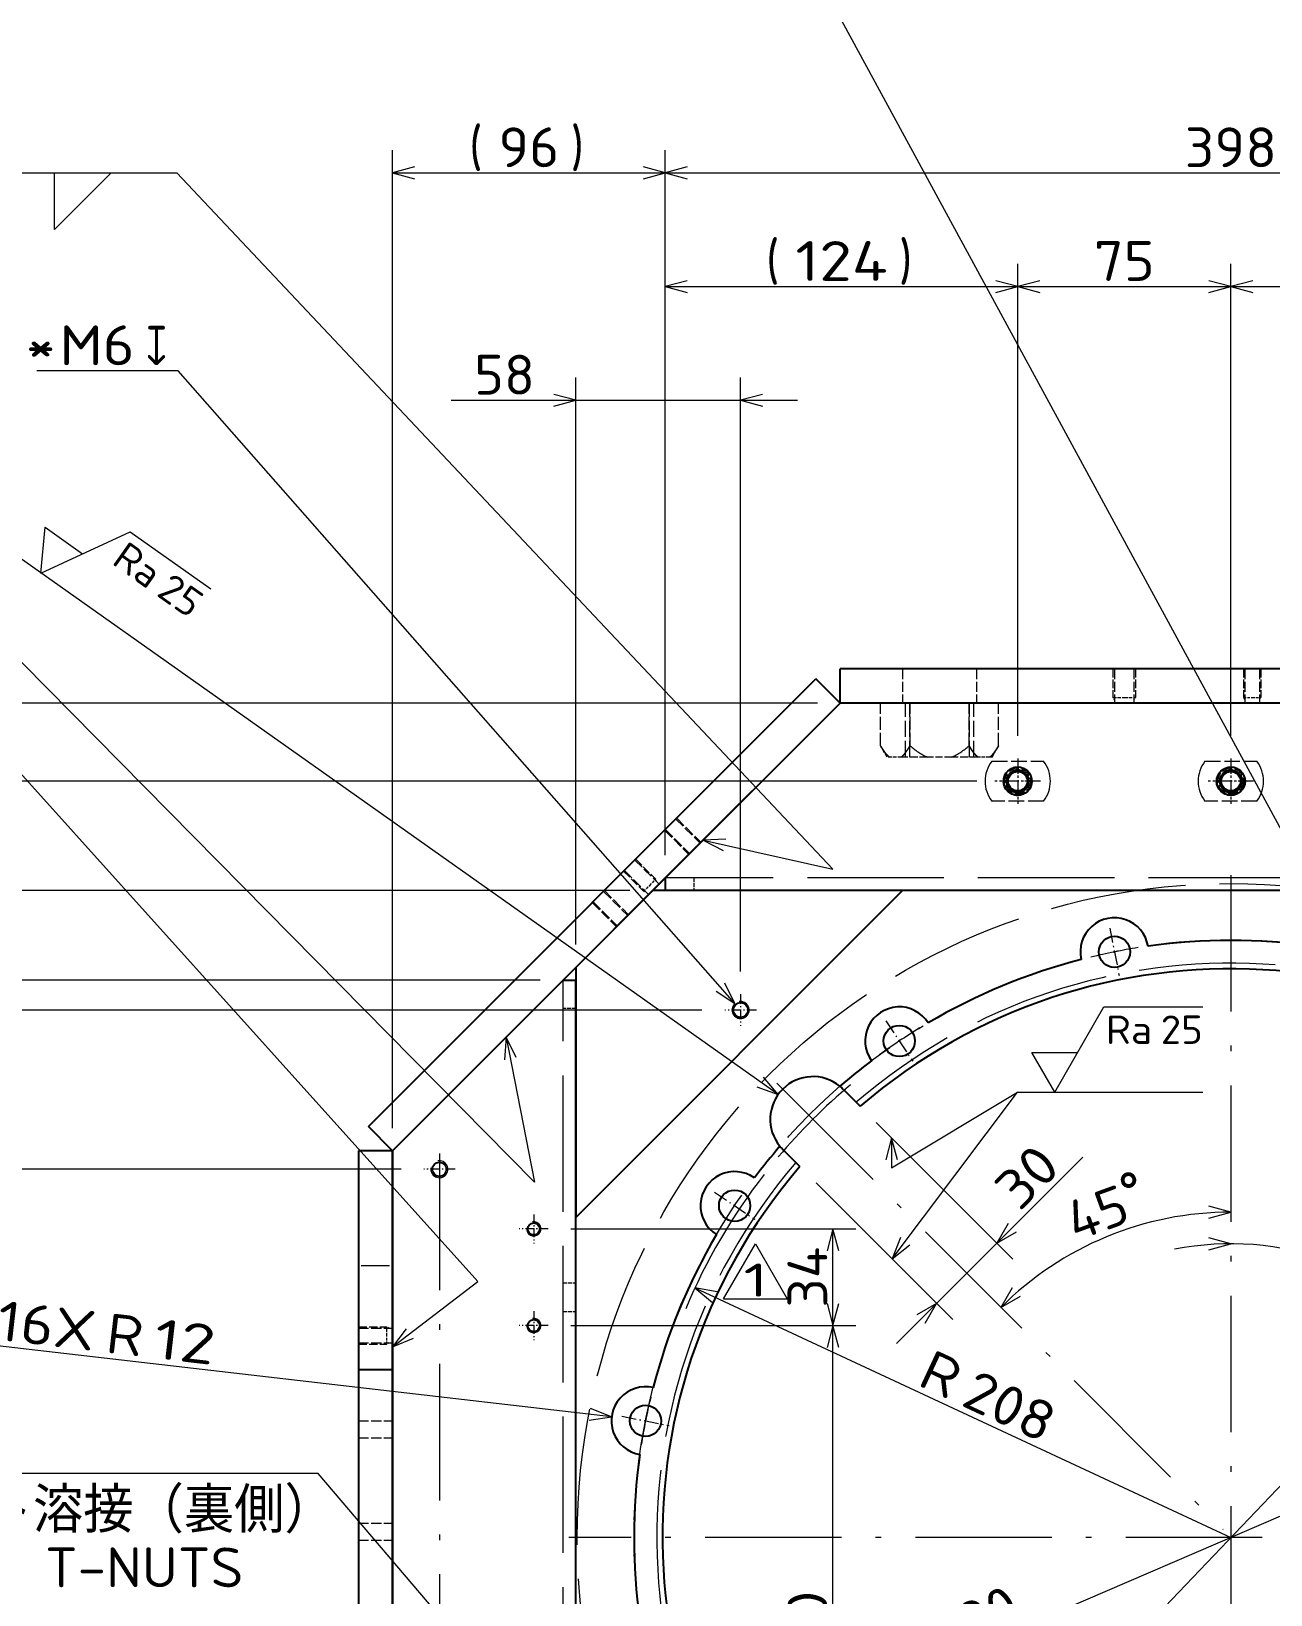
# Model space of a CAD drawing. Extents: x 0 to 1248, y -10 to 833.
# Drawn here: x 113.6 to 222.6, y 268.3 to 405.8 of the extents above; entities that cross this region are included whole.
import ezdxf
from ezdxf.enums import TextEntityAlignment as Align

# ---------------------------------------------------------------- set-up
doc = ezdxf.new("R2010")
doc.units = 0
doc.linetypes.add('DASHDOT', pattern=[18.5, 12, -3, 0.5, -3])
doc.linetypes.add('DASHED', pattern=[15, 12, -3])
doc.layers.get('0').update_dxf_attribs({"lineweight": 13})
doc.styles.add('GDT', font='gdt.shx')
doc.styles.get("Standard").update_dxf_attribs({"font": 'isocp.shx'})
doc.dimstyles.get("Standard").update_dxf_attribs({"dimtxt": 2.5, "dimasz": 2.5, "dimexe": 1.25, "dimexo": 0.625, "dimtad": 1, "dimcen": 2.5, "dimadec": 0, "dimazin": 0, "dimtfac": 1, "dimtmove": 0, "dimatfit": 0, "dimfxl": 1, "dimarcsym": 0})

# ---------------------------------------------------------------- blocks, each defined once
blk = doc.blocks.new('*D202')
at = {"color": 7, "lineweight": 13}
for p, q in [((178.086548, 419.185532), (117.880646, 419.185532)), ((228.667204, 326.005089), (178.086548, 419.185532))]:
    blk.add_line(p, q, dxfattribs=at)
blk.add_lwpolyline([(227.290641, 327.455975), (228.667204, 326.005089), (228.20051, 327.949876)], dxfattribs=at)
for s, width, p, p2 in [('16X', 0.909978, (119.880646, 419.685532), (128.525437, 419.685532)), ('11', 1.036294, (133.672997, 419.685532), (139.027184, 419.685532))]:
    blk.add_text(s, height=3.5, dxfattribs=dict(at, width=width)).set_placement(p, p2, align=Align.FIT)
blk.add_text('%%c', height=3.5, dxfattribs=at).set_placement((129.525445, 419.685532))
blk = doc.blocks.new('*D203')
at = {"color": 7, "lineweight": 13}
blk.add_line((184.550572, 237.143918), (253.611294, 309.466923), dxfattribs=at)
for points in [[(252.651517, 307.712266), (253.611294, 309.466923), (251.902772, 308.427232)], [(185.51035, 238.898576), (184.550572, 237.143918), (186.259095, 238.18361)]]:
    blk.add_lwpolyline(points, dxfattribs=at)
for s, p in [(')', (204.273673, 258.522697)), ('%%c', (195.111844, 248.928082)), ('(', (193.331433, 247.063571))]:
    blk.add_text(s, height=3.5, rotation=46.321803, dxfattribs=at).set_placement(p)
at = {"color": 7, "lineweight": 13, "width": 0.854609}
blk.add_text('400', height=3.5, rotation=46.321809, dxfattribs=at).set_placement((197.976172, 251.927718), (203.583064, 257.799468), align=Align.FIT)
blk = doc.blocks.new('*D204')
at = {"color": 7, "lineweight": 13}
blk.add_line((170.849553, 252.569365), (267.312314, 294.041476), dxfattribs=at)
for points in [[(265.741986, 292.802897), (267.312314, 294.041476), (265.333081, 293.753998)], [(172.419881, 253.807944), (170.849553, 252.569365), (172.828786, 252.856843)]]:
    blk.add_lwpolyline(points, dxfattribs=at)
at = {"color": 7, "lineweight": 13, "width": 0.854609}
blk.add_text('420', height=3.5, rotation=23.26426, dxfattribs=at).set_placement((193.349881, 262.787153), (200.808552, 265.99385), align=Align.FIT)
at = {"color": 7, "lineweight": 13}
blk.add_text('%%c', height=3.5, rotation=23.264258, dxfattribs=at).set_placement((189.539551, 261.148984))
blk = doc.blocks.new('*D205')
at = {"color": 7, "lineweight": 13}
blk.add_line((171.934231, 295.241429), (219.080933, 273.305421), dxfattribs=at)
blk.add_lwpolyline([(173.904141, 294.89581), (171.934231, 295.241429), (173.467415, 293.95716)], dxfattribs=at)
blk.add_arc((219.080933, 273.305421), 52, 142.161973, 157.25247, dxfattribs=at)
for s, rotation, width, p, p2 in [('R', 335.048829, 1.078999, (191.377671, 286.746423), (194.31255, 285.380911)), ('208', 335.04881, 0.854609, (195.219216, 284.959061), (202.580254, 281.534184))]:
    blk.add_text(s, height=3.5, rotation=rotation, dxfattribs=dict(at, width=width)).set_placement(p, p2, align=Align.FIT)
blk = doc.blocks.new('*D206')
at = {"color": 7, "lineweight": 13}
for p, q in [((187.891036, 309.798619), (199.914673, 297.774981)), ((189.661624, 290.35036), (206.048021, 306.736756)), ((182.587735, 304.495318), (194.611373, 292.47168))]:
    blk.add_line(p, q, dxfattribs=at)
for points in [[(199.500458, 300.921246), (198.50046, 299.189196), (200.23251, 300.189194)], [(192.197159, 292.153844), (193.197158, 293.885894), (191.465108, 292.885895)]]:
    blk.add_lwpolyline(points, dxfattribs=at)
at = {"color": 7, "lineweight": 13, "width": 0.868247}
blk.add_text('30', height=3.5, rotation=45.000014, dxfattribs=at).set_placement((200.494269, 301.890113), (204.280253, 305.676099), align=Align.FIT)
blk = doc.blocks.new('*D207')
at = {"color": 34, "lineweight": 13}
blk.add_line((179.249764, 312.240388), (101.438157, 367.274842), dxfattribs=at)
blk.add_lwpolyline([(177.373635, 312.933308), (179.249764, 312.240388), (177.971451, 313.778538)], dxfattribs=at)
for s, p in [('(', (103.359734, 366.528168)), (')', (108.923737, 362.592873))]:
    blk.add_text(s, height=3.5, rotation=324.729077, dxfattribs=at).set_placement(p)
at = {"color": 34, "lineweight": 13, "width": 1.078998}
blk.add_text('R', height=3.5, rotation=324.728945, dxfattribs=at).set_placement((105.464524, 365.039506), (108.1073, 363.170319), align=Align.FIT)
blk = doc.blocks.new('*D208')
at = {"color": 7, "lineweight": 13}
blk.add_line((164.609643, 283.892952), (108.373749, 290.40881), dxfattribs=at)
blk.add_lwpolyline([(162.631051, 283.601104), (164.609643, 283.892952), (162.750207, 284.629499)], dxfattribs=at)
for s, rotation, width, p, p2 in [('16X', 353.39082, 0.909978, (110.418008, 290.675294), (119.005349, 289.68031)), ('R', 353.390822, 1.078999, (119.998704, 289.565211), (123.214188, 289.192645)), ('12', 353.390818, 0.868246, (124.207543, 289.077548), (129.526147, 288.461301))]:
    blk.add_text(s, height=3.5, rotation=rotation, dxfattribs=dict(at, width=width)).set_placement(p, p2, align=Align.FIT)
blk = doc.blocks.new('*D213')
at = {"color": 7, "lineweight": 13}
for points in [[(217.149082, 301.390601), (219.080933, 301.90824), (217.149082, 302.425877)], [(199.855685, 295.262719), (198.855687, 293.530667), (200.587737, 294.530667)]]:
    blk.add_lwpolyline(points, dxfattribs=at)
blk.add_arc((219.080933, 273.305421), 28.602819, 90.000009, 135, dxfattribs=at)
blk.add_text('%%d', height=3.5, rotation=20.017051, dxfattribs=at).set_placement((210.189002, 301.78496))
at = {"color": 7, "lineweight": 13, "width": 0.868247}
blk.add_text('45', height=3.5, rotation=20.017038, dxfattribs=at).set_placement((205.397862, 299.294509), (210.42861, 301.127246), align=Align.FIT)
blk = doc.blocks.new('*D217')
at = {"color": 7, "lineweight": 13}
blk.add_line((228.518428, 320.750909), (223.727664, 296.666114), dxfattribs=at)
for points in [[(217.149082, 298.606139), (219.080933, 299.123776), (217.149082, 299.641415)], [(226.113563, 298.75849), (224.117845, 298.627684), (225.91159, 297.743108)]]:
    blk.add_lwpolyline(points, dxfattribs=at)
blk.add_arc((219.080933, 273.305421), 25.818356, 39.649398, 101.095939, dxfattribs=at)
at = {"color": 7, "lineweight": 13, "width": 0.8352}
blk.add_text('11.25', height=3.5, rotation=329.668211, dxfattribs=at).set_placement((226.037869, 299.727212), (236.490546, 293.611378), align=Align.FIT)
at = {"color": 7, "lineweight": 13}
blk.add_text('%%d', height=3.5, rotation=329.668205, dxfattribs=at).set_placement((236.84405, 294.215562))
blk = doc.blocks.new('*D218')
at = {"color": 7, "lineweight": 13}
for p, q in [((230.127923, 328.842389), (232.390803, 340.218659)), ((250.540097, 320.387387), (256.984238, 330.031724))]:
    blk.add_line(p, q, dxfattribs=at)
for points in [[(233.99634, 338.387894), (232.000622, 338.257088), (233.794368, 337.372506)], [(253.979237, 329.011662), (255.873097, 328.368783), (254.554406, 329.872464)]]:
    blk.add_lwpolyline(points, dxfattribs=at)
blk.add_arc((219.080933, 273.305421), 66.224144, 56.250002, 78.749998, dxfattribs=at)
at = {"color": 7, "lineweight": 13, "width": 0.836938}
blk.add_text('22.5', height=3.5, rotation=335.560868, dxfattribs=at).set_placement((241.263909, 336.515416), (249.772347, 332.648808), align=Align.FIT)
at = {"color": 7, "lineweight": 13}
blk.add_text('%%d', height=3.5, rotation=335.560856, dxfattribs=at).set_placement((250.061957, 333.286092))
blk = doc.blocks.new('*D220')
at = {"color": 7, "lineweight": 13}
for p, q in [((166.205933, 330.180421), (97.080933, 330.180421)), ((99.080933, 319.680421), (99.080933, 330.180421)), ((172.555932, 319.680421), (97.080933, 319.680421))]:
    blk.add_line(p, q, dxfattribs=at)
for points in [[(99.598572, 328.24857), (99.080933, 330.180421), (98.563294, 328.24857)], [(98.563294, 321.612271), (99.080933, 319.680421), (99.598572, 321.612271)]]:
    blk.add_lwpolyline(points, dxfattribs=at)
at = {"color": 7, "lineweight": 13, "width": 0.868247}
blk.add_text('42', height=3.5, rotation=90, dxfattribs=at).set_placement((98.580933, 322.980897), (98.580933, 328.335084), align=Align.FIT)
blk = doc.blocks.new('*D221')
at = {"color": 7, "lineweight": 13}
for p, q in [((161.455933, 325.430421), (161.455933, 375.305421)), ((175.955933, 323.080422), (175.955933, 375.305421)), ((150.506547, 373.305421), (180.955933, 373.305421))]:
    blk.add_line(p, q, dxfattribs=at)
for points in [[(159.524083, 372.787781), (161.455933, 373.305421), (159.524083, 373.82306)], [(177.887784, 373.82306), (175.955933, 373.305421), (177.887784, 372.787781)]]:
    blk.add_lwpolyline(points, dxfattribs=at)
at = {"color": 7, "lineweight": 13, "width": 0.868247}
blk.add_text('58', height=3.5, dxfattribs=at).set_placement((152.506547, 373.805421), (157.860734, 373.805421), align=Align.FIT)
blk = doc.blocks.new('*D224')
at = {"color": 214, "lineweight": 13}
for p, q in [((126.491601, 375.892487), (114.042031, 375.892487)), ((175.460477, 320.243466), (126.491601, 375.892487))]:
    blk.add_line(p, q, dxfattribs=at)
blk.add_lwpolyline([(173.795666, 321.351807), (175.460477, 320.243466), (174.57288, 322.035722)], dxfattribs=at)
blk.add_arc((175.955933, 319.680421), 0.75, 131.346464, 284.135217, dxfattribs=at)
at = {"color": 214, "lineweight": 13, "width": 0.967101}
blk.add_text('M6', height=3.5, dxfattribs=at).set_placement((116.042039, 376.392487), (122.650559, 376.392487), align=Align.FIT)
at = {"color": 214, "lineweight": 13, "style": 'GDT', "width": 0.52601}
blk.add_text('x', height=3.5, dxfattribs=at).set_placement((123.650559, 376.392487), (125.491593, 376.392487), align=Align.FIT)
blk = doc.blocks.new('*D228')
at = {"color": 7, "lineweight": 13}
for p, q in [((138.790261, 278.925468), (92.310563, 278.925468)), ((199.519547, 207.756287), (138.790261, 278.925468))]:
    blk.add_line(p, q, dxfattribs=at)
blk.add_lwpolyline([(197.871802, 208.88984), (199.519547, 207.756287), (198.659331, 209.561845)], dxfattribs=at)
blk.add_arc((200.330933, 206.805421), 1.25, 38.801171, 173.151197, dxfattribs=at)
for s, width, p, p2 in [('3X', 0.953546, (94.310563, 279.425468), (100.190766, 279.425468)), ('10', 0.868247, (105.338318, 279.425468), (110.692505, 279.425468))]:
    blk.add_text(s, height=3.5, dxfattribs=dict(at, width=width)).set_placement(p, p2, align=Align.FIT)
blk.add_text('%%c', height=3.5, dxfattribs=at).set_placement((101.190758, 279.425468))
blk = doc.blocks.new('*D238')
at = {"color": 7, "lineweight": 13}
for p, q in [((158.330933, 322.305421), (57.080933, 322.305421)), ((59.080933, 211.930421), (59.080933, 322.305421)), ((143.330933, 211.930421), (57.080933, 211.930421))]:
    blk.add_line(p, q, dxfattribs=at)
for points in [[(59.598572, 320.37357), (59.080933, 322.305421), (58.563294, 320.37357)], [(58.563294, 213.862271), (59.080933, 211.930421), (59.598572, 213.862271)]]:
    blk.add_lwpolyline(points, dxfattribs=at)
at = {"color": 7, "lineweight": 13, "width": 0.8352}
blk.add_text('441.5', height=3.5, rotation=90, dxfattribs=at).set_placement((58.580933, 261.062718), (58.580933, 273.173123), align=Align.FIT)
blk = doc.blocks.new('*D239')
at = {"color": 7, "lineweight": 13}
for p, q in [((182.705933, 346.680421), (57.080933, 346.680421)), ((59.080933, 322.305421), (59.080933, 346.680421)), ((158.330933, 322.305421), (57.080933, 322.305421))]:
    blk.add_line(p, q, dxfattribs=at)
for points in [[(59.598572, 344.748566), (59.080933, 346.680421), (58.563294, 344.748566)], [(58.563294, 324.237271), (59.080933, 322.305421), (59.598572, 324.237271)]]:
    blk.add_lwpolyline(points, dxfattribs=at)
for s, p in [(')', (58.580933, 340.165826)), ('(', (58.580933, 327.241982))]:
    blk.add_text(s, height=3.5, rotation=90.000003, dxfattribs=at).set_placement(p)
at = {"color": 7, "lineweight": 13, "width": 0.836938}
blk.add_text('97.5', height=3.5, rotation=90, dxfattribs=at).set_placement((58.580933, 329.820016), (58.580933, 339.165826), align=Align.FIT)
blk = doc.blocks.new('*D243')
at = {"color": 7, "lineweight": 13}
for p, q in [((169.330933, 333.305421), (169.330933, 395.305421)), ((268.830933, 333.305421), (268.830933, 395.305421)), ((169.330933, 393.305421), (268.830933, 393.305421))]:
    blk.add_line(p, q, dxfattribs=at)
for points in [[(171.262784, 393.82306), (169.330933, 393.305421), (171.262784, 392.787781)], [(266.899083, 392.787781), (268.830933, 393.305421), (266.899083, 393.82306)]]:
    blk.add_lwpolyline(points, dxfattribs=at)
at = {"color": 7, "lineweight": 13, "width": 0.854609}
blk.add_text('398', height=3.5, dxfattribs=at).set_placement((215.02154, 393.805421), (223.140326, 393.805421), align=Align.FIT)
blk = doc.blocks.new('*D244')
at = {"color": 7, "lineweight": 13}
for p, q in [((145.330933, 309.305421), (145.330933, 395.305421)), ((169.330933, 333.305421), (169.330933, 395.305421)), ((145.330933, 393.305421), (169.330933, 393.305421))]:
    blk.add_line(p, q, dxfattribs=at)
for points in [[(147.262787, 393.82306), (145.330933, 393.305421), (147.262787, 392.787781)], [(167.399083, 392.787781), (169.330933, 393.305421), (167.399083, 393.82306)]]:
    blk.add_lwpolyline(points, dxfattribs=at)
for s, p in [('(', (152.075806, 393.805421)), (')', (161.008031, 393.805421))]:
    blk.add_text(s, height=3.5, dxfattribs=at).set_placement(p)
at = {"color": 7, "lineweight": 13, "width": 0.868247}
blk.add_text('96', height=3.5, dxfattribs=at).set_placement((154.65384, 393.805421), (160.008027, 393.805421), align=Align.FIT)
blk = doc.blocks.new('*D249')
at = {"color": 7, "lineweight": 13}
for p, q in [((169.330933, 333.305421), (169.330933, 385.305421)), ((200.330933, 343.805421), (200.330933, 385.305421)), ((169.330933, 383.305421), (200.330933, 383.305421))]:
    blk.add_line(p, q, dxfattribs=at)
for points in [[(171.262784, 383.82306), (169.330933, 383.305421), (171.262784, 382.787781)], [(198.399081, 382.787781), (200.330933, 383.305421), (198.399081, 383.82306)]]:
    blk.add_lwpolyline(points, dxfattribs=at)
for s, p in [('(', (178.193505, 383.805421)), (')', (189.890326, 383.805421))]:
    blk.add_text(s, height=3.5, dxfattribs=at).set_placement(p)
at = {"color": 7, "lineweight": 13, "width": 0.839875}
blk.add_text('124', height=3.5, dxfattribs=at).set_placement((180.771538, 383.805421), (188.890326, 383.805421), align=Align.FIT)
blk = doc.blocks.new('*D250')
at = {"color": 7, "lineweight": 13}
for p, q in [((200.330933, 343.805421), (200.330933, 385.305421)), ((219.080933, 343.805421), (219.080933, 385.305421)), ((200.330933, 383.305421), (219.080933, 383.305421))]:
    blk.add_line(p, q, dxfattribs=at)
for points in [[(202.262786, 383.82306), (200.330933, 383.305421), (202.262786, 382.787781)], [(217.149082, 382.787781), (219.080933, 383.305421), (217.149082, 383.82306)]]:
    blk.add_lwpolyline(points, dxfattribs=at)
at = {"color": 7, "lineweight": 13, "width": 0.868247}
blk.add_text('75', height=3.5, dxfattribs=at).set_placement((207.028838, 383.805421), (212.383029, 383.805421), align=Align.FIT)
blk = doc.blocks.new('*D251')
at = {"color": 7, "lineweight": 13}
for p, q in [((219.080933, 343.805421), (219.080933, 385.305421)), ((237.830933, 343.805421), (237.830933, 385.305421)), ((219.080933, 383.305421), (237.830933, 383.305421))]:
    blk.add_line(p, q, dxfattribs=at)
for points in [[(221.012785, 383.82306), (219.080933, 383.305421), (221.012785, 382.787781)], [(235.899081, 382.787781), (237.830933, 383.305421), (235.899081, 383.82306)]]:
    blk.add_lwpolyline(points, dxfattribs=at)
at = {"color": 7, "lineweight": 13, "width": 0.868247}
blk.add_text('75', height=3.5, dxfattribs=at).set_placement((225.778838, 383.805421), (231.133029, 383.805421), align=Align.FIT)
blk = doc.blocks.new('*D258')
at = {"color": 7, "lineweight": 13}
for p, q in [((196.730933, 339.805421), (67.080933, 339.805421)), ((69.080933, 206.805421), (69.080933, 339.805421)), ((196.330933, 206.805421), (67.080933, 206.805421))]:
    blk.add_line(p, q, dxfattribs=at)
for points in [[(69.598572, 337.873566), (69.080933, 339.805421), (68.563294, 337.873566)], [(68.563294, 208.737275), (69.080933, 206.805421), (69.598572, 208.737275)]]:
    blk.add_lwpolyline(points, dxfattribs=at)
for s, p in [(')', (68.580933, 278.364814)), ('(', (68.580933, 266.667993))]:
    blk.add_text(s, height=3.5, rotation=90.000003, dxfattribs=at).set_placement(p)
at = {"color": 7, "lineweight": 13, "width": 0.854609}
blk.add_text('532', height=3.5, rotation=90, dxfattribs=at).set_placement((68.580933, 269.246028), (68.580933, 277.364814), align=Align.FIT)
blk = doc.blocks.new('*D259')
at = {"color": 7, "lineweight": 13}
for p, q in [((69.080933, 334.805421), (69.080933, 365.444459)), ((182.705933, 346.680421), (67.080933, 346.680421)), ((196.730933, 339.805421), (67.080933, 339.805421))]:
    blk.add_line(p, q, dxfattribs=at)
for points in [[(68.563294, 348.612275), (69.080933, 346.680421), (69.598572, 348.612275)], [(69.598572, 337.873566), (69.080933, 339.805421), (68.563294, 337.873566)]]:
    blk.add_lwpolyline(points, dxfattribs=at)
at = {"color": 7, "lineweight": 13, "width": 0.836938}
blk.add_text('27.5', height=3.5, rotation=90, dxfattribs=at).set_placement((68.580933, 354.098649), (68.580933, 363.444459), align=Align.FIT)
blk = doc.blocks.new('*D282')
at = {"color": 7, "lineweight": 13}
for p, q in [((146.080933, 305.680421), (77.080933, 305.680421)), ((79.080933, 251.930421), (79.080933, 305.680421)), ((146.080933, 251.930421), (77.080933, 251.930421))]:
    blk.add_line(p, q, dxfattribs=at)
for points in [[(79.598572, 303.748568), (79.080933, 305.680421), (78.563294, 303.748568)], [(78.563294, 253.862273), (79.080933, 251.930421), (79.598572, 253.862273)]]:
    blk.add_lwpolyline(points, dxfattribs=at)
at = {"color": 7, "lineweight": 13, "width": 0.854609}
blk.add_text('215', height=3.5, rotation=90, dxfattribs=at).set_placement((78.580933, 274.746028), (78.580933, 282.864814), align=Align.FIT)
blk = doc.blocks.new('*D284')
at = {"color": 7, "lineweight": 13}
for p, q in [((161.030934, 291.930421), (186.080933, 291.930421)), ((184.080933, 231.930421), (184.080933, 291.930421)), ((161.030934, 231.930421), (186.080933, 231.930421))]:
    blk.add_line(p, q, dxfattribs=at)
for points in [[(184.598572, 289.998568), (184.080933, 291.930421), (183.563294, 289.998568)], [(183.563294, 233.862271), (184.080933, 231.930421), (184.598572, 233.862271)]]:
    blk.add_lwpolyline(points, dxfattribs=at)
at = {"color": 7, "lineweight": 13, "width": 0.854609}
blk.add_text('240', height=3.5, rotation=90, dxfattribs=at).set_placement((183.580933, 260.484645), (183.580933, 268.60343), align=Align.FIT)
blk = doc.blocks.new('*D285')
at = {"color": 7, "lineweight": 13}
for p, q in [((161.030934, 300.430421), (186.080933, 300.430421)), ((184.080933, 291.930421), (184.080933, 300.430421)), ((161.030934, 291.930421), (186.080933, 291.930421))]:
    blk.add_line(p, q, dxfattribs=at)
for points in [[(184.598572, 298.498568), (184.080933, 300.430421), (183.563294, 298.498568)], [(183.563294, 293.862273), (184.080933, 291.930421), (184.598572, 293.862273)]]:
    blk.add_lwpolyline(points, dxfattribs=at)
at = {"color": 7, "lineweight": 13, "width": 0.845399}
blk.add_text('34', height=3.5, rotation=90, dxfattribs=at).set_placement((183.580933, 293.503325), (183.580933, 298.857516), align=Align.FIT)

msp = doc.modelspace()

# ---------------------------------------------------------------- linework, layer by layer
at = {"color": 7, "lineweight": 13}
for p, q in [((106.5809, 393.3054), (126.3741, 393.3054)), ((114.3988, 358.1081), (114.77, 362.1324)), ((114.3988, 358.1081), (122.2648, 361.7309)), ((114.77, 362.1324), (118.0696, 359.7987)), ((122.2648, 361.7309), (129.3632, 356.7104)), ((203.5838, 312.4515), (207.9139, 319.9515)), ((207.9139, 319.9515), (216.6084, 319.9515)), ((203.5838, 312.4515), (201.5631, 315.9515)), ((201.5631, 315.9515), (205.6045, 315.9515)), ((174.457, 294.2836), (177.257, 299.1334)), ((177.257, 299.1334), (180.057, 294.2836)), ((145.0809, 297.1804), (142.5809, 297.1804)), ((174.457, 294.2836), (180.057, 294.2836))]:
    msp.add_line(p, q, dxfattribs=at)
at = {"color": 7, "lineweight": 25}
for p, q in [((253.4559, 349.6804), (184.7059, 349.6804)), ((184.7059, 346.6804), (184.7059, 349.6804)), ((143.2164, 309.4336), (182.5846, 348.8017)), ((184.7059, 346.6804), (182.5846, 348.8017)), ((145.3378, 307.3123), (184.7059, 346.6804)), ((169.3309, 331.3054), (184.7059, 346.6804)), ((253.4559, 346.6804), (184.7059, 346.6804)), ((253.4559, 346.6804), (184.7059, 346.6804)), ((161.4559, 301.4304), (190.2059, 330.1804)), ((161.4559, 323.4304), (168.2059, 330.1804)), ((190.2059, 330.1804), (168.2059, 330.1804)), ((169.3309, 331.3054), (168.206, 330.1805)), ((169.3309, 331.3054), (169.3309, 330.1804)), ((268.8309, 330.1804), (169.3309, 330.1804)), ((161.4559, 323.4304), (160.331, 322.3055)), ((161.4559, 323.4304), (161.4559, 301.4304)), ((145.3309, 307.3054), (160.3309, 322.3054)), ((160.3309, 322.3054), (161.4559, 322.3054)), ((161.4559, 211.9304), (161.4559, 322.3054)), ((184.963, 312.7266), (186.4768, 311.2128)), ((145.3378, 307.3123), (143.2164, 309.4336)), ((142.3309, 307.3054), (142.3309, 302.9538)), ((145.3309, 307.3054), (142.3309, 307.3054)), ((145.3309, 307.3054), (145.3309, 302.9538)), ((145.3309, 211.9304), (145.3309, 307.3054)), ((181.1735, 305.9095), (179.6597, 307.4233)), ((142.3309, 302.9538), (142.3309, 294.2936)), ((145.3309, 302.9538), (145.3309, 294.2936)), ((142.3309, 294.2936), (142.3309, 288.0642)), ((145.3309, 294.2936), (145.3309, 288.0642)), ((142.3309, 288.0642), (142.3309, 245.6804)), ((142.3309, 288.0642), (145.3309, 288.0642)), ((145.3309, 288.0642), (145.3309, 245.6804))]:
    msp.add_line(p, q, dxfattribs=at)
at = {"color": 7, "linetype": 'DASHED', "lineweight": 13, "ltscale": 0.075}
for p, q in [((190.2059, 349.6804), (190.2059, 346.6804)), ((190.2059, 349.6804), (190.2059, 346.6804)), ((196.7059, 349.6804), (196.7059, 346.6804)), ((196.7059, 349.6804), (196.7059, 346.6804)), ((208.8559, 349.6804), (208.8559, 346.6804)), ((208.8559, 349.6804), (208.8559, 346.6804)), ((210.5559, 349.6804), (210.5559, 346.6804)), ((210.5559, 349.6804), (210.5559, 346.6804)), ((220.3059, 349.6804), (220.3059, 346.6804)), ((221.6059, 349.6804), (221.6059, 346.6804)), ((169.344, 335.5612), (171.4654, 333.4398)), ((170.2633, 336.4804), (172.3846, 334.3591)), ((170.334, 336.5511), (172.4553, 334.4298)), ((169.2733, 335.4905), (171.3946, 333.3691)), ((166.657, 332.8742), (168.7784, 330.7528)), ((165.7378, 331.9549), (167.8591, 329.8336)), ((163.8993, 330.1164), (166.0206, 327.9951)), ((163.97, 330.1872), (166.0913, 328.0658)), ((162.9094, 329.1265), (165.0307, 327.0052)), ((162.9801, 329.1972), (165.1014, 327.0759)), ((142.3309, 291.7054), (145.3309, 291.7054)), ((142.3309, 290.4054), (145.3309, 290.4054)), ((142.3309, 283.5554), (145.3309, 283.5554)), ((142.3309, 282.0554), (145.3309, 282.0554)), ((142.3309, 274.5554), (145.3309, 274.5554)), ((142.3309, 273.0554), (145.3309, 273.0554))]:
    msp.add_line(p, q, dxfattribs=at)
at = {"color": 7, "linetype": 'DASHED', "lineweight": 13, "ltscale": 0.0625}
for p, q in [((208.7059, 349.6804), (208.7059, 347.1804)), ((208.7059, 349.6804), (208.7059, 347.1804)), ((210.7059, 349.6804), (210.7059, 347.1804)), ((210.7059, 349.6804), (210.7059, 347.1804)), ((220.2059, 349.6804), (220.2059, 347.1804)), ((221.7059, 349.6804), (221.7059, 347.1804)), ((166.7277, 332.9449), (168.4955, 331.1771)), ((165.6671, 331.8842), (167.4349, 330.1164)), ((142.3309, 291.8054), (144.8309, 291.8054)), ((142.3309, 290.3054), (144.8309, 290.3054))]:
    msp.add_line(p, q, dxfattribs=at)
at = {"color": 7, "linetype": 'DASHED', "lineweight": 13, "ltscale": 0.093917}
for p, q in [((188.2598, 342.9238), (188.2598, 346.6804)), ((190.8579, 342.9238), (190.8579, 346.6804)), ((190.8579, 342.9238), (190.8579, 346.6804)), ((196.054, 342.9238), (196.054, 346.6804)), ((196.054, 342.9238), (196.054, 346.6804)), ((198.6521, 342.9238), (198.6521, 346.6804))]:
    msp.add_line(p, q, dxfattribs=at)
at = {"color": 7, "linetype": 'DASHED', "lineweight": 13, "ltscale": 0.118125}
for p, q in [((190.4559, 341.9304), (190.4559, 346.6554)), ((190.4559, 341.9304), (190.4559, 346.6554)), ((190.8309, 341.9304), (190.8309, 346.6554)), ((196.0809, 341.9304), (196.0809, 346.6554)), ((196.4559, 341.9304), (196.4559, 346.6554)), ((196.4559, 341.9304), (196.4559, 346.6554))]:
    msp.add_line(p, q, dxfattribs=at)
at = {"color": 7, "linetype": 'DASHED', "lineweight": 13, "ltscale": 0.000722}
for p, q in [((190.8309, 346.6554), (190.8165, 346.6804)), ((196.0809, 346.6554), (196.0954, 346.6804))]:
    msp.add_line(p, q, dxfattribs=at)
at = {"color": 7, "linetype": 'DASHED', "lineweight": 13, "ltscale": 0.065607}
for p in [(190.8317, 346.6554), (196.0802, 346.6554)]:
    msp.add_line(p, (193.4559, 346.6554), dxfattribs=at)
at = {"color": 7, "linetype": 'DASHED', "lineweight": 13, "ltscale": 0.025}
for p, q in [((208.7059, 347.1804), (209.7059, 347.1804)), ((209.7059, 347.1804), (210.7059, 347.1804))]:
    msp.add_line(p, q, dxfattribs=at)
at = {"color": 7, "linetype": 'DASHED', "lineweight": 13, "ltscale": 0.0075}
for p, q in [((208.8559, 346.9206), (208.7059, 347.1804)), ((208.8559, 346.9206), (208.7059, 347.1804)), ((210.5559, 346.9206), (210.7059, 347.1804)), ((210.5559, 346.9206), (210.7059, 347.1804))]:
    msp.add_line(p, q, dxfattribs=at)
at = {"color": 7, "linetype": 'DASHED', "lineweight": 13, "ltscale": 0.01875}
for p, q in [((220.2059, 347.1804), (220.9559, 347.1804)), ((220.9559, 347.1804), (221.7059, 347.1804)), ((167.4349, 330.1164), (167.9652, 330.6468)), ((167.9652, 330.6468), (168.4955, 331.1771)), ((144.8309, 291.0554), (144.8309, 291.8054)), ((144.8309, 290.3054), (144.8309, 291.0554))]:
    msp.add_line(p, q, dxfattribs=at)
at = {"color": 7, "linetype": 'DASHED', "lineweight": 13, "ltscale": 0.005}
for p, q in [((220.3059, 347.0072), (220.2059, 347.1804)), ((221.6059, 347.0072), (221.7059, 347.1804)), ((167.628, 330.0647), (167.4349, 330.1164)), ((168.5473, 330.9839), (168.4955, 331.1771)), ((145.0041, 291.7054), (144.8309, 291.8054)), ((145.0041, 290.4054), (144.8309, 290.3054))]:
    msp.add_line(p, q, dxfattribs=at)
at = {"color": 7, "linetype": 'DASHED', "lineweight": 13, "ltscale": 0.028675}
for p, q in [((188.8333, 341.9304), (188.2598, 342.9238)), ((198.0786, 341.9304), (198.6521, 342.9238))]:
    msp.add_line(p, q, dxfattribs=at)
at = {"color": 7, "linetype": 'DASHED', "lineweight": 13, "ltscale": 0.004916}
for p, q in [((189.0299, 341.9304), (188.8333, 341.9304)), ((198.0786, 341.9304), (197.8819, 341.9304))]:
    msp.add_line(p, q, dxfattribs=at)
at = {"color": 7, "linetype": 'DASHED', "lineweight": 13, "ltscale": 0.026444}
for p, q in [((190.0877, 341.9304), (189.0299, 341.9304)), ((197.8819, 341.9304), (196.8242, 341.9304))]:
    msp.add_line(p, q, dxfattribs=at)
at = {"color": 7, "linetype": 'DASHED', "lineweight": 13, "ltscale": 0.057762}
for p, q in [((192.3982, 341.9304), (190.0877, 341.9304)), ((196.8242, 341.9304), (194.5137, 341.9304))]:
    msp.add_line(p, q, dxfattribs=at)
at = {"color": 7, "linetype": 'DASHED', "lineweight": 13, "ltscale": 0.052889}
msp.add_line((194.5137, 341.9304), (192.3982, 341.9304), dxfattribs=at)
at = {"color": 7, "linetype": 'DASHED', "lineweight": 13, "ltscale": 0.114052}
for p, q in [((198.0499, 341.5554), (202.612, 341.5554)), ((216.7999, 341.5554), (221.362, 341.5554)), ((202.612, 338.0554), (198.0499, 338.0554)), ((221.362, 338.0554), (216.7999, 338.0554))]:
    msp.add_line(p, q, dxfattribs=at)
at = {"color": 7, "linetype": 'DASHDOT', "lineweight": 13, "ltscale": 0.1}
for p, q in [((200.3309, 341.8054), (200.3309, 337.8054)), ((219.0809, 341.8054), (219.0809, 337.8054)), ((202.3309, 339.8054), (198.3309, 339.8054)), ((221.0809, 339.8054), (217.0809, 339.8054))]:
    msp.add_line(p, q, dxfattribs=at)
at = {"color": 7, "linetype": 'DASHDOT', "lineweight": 13, "ltscale": 0.08}
for p, q in [((200.3309, 341.4054), (200.3309, 338.2054)), ((219.0809, 341.4054), (219.0809, 338.2054)), ((201.9309, 339.8054), (198.7309, 339.8054)), ((220.6809, 339.8054), (217.4809, 339.8054))]:
    msp.add_line(p, q, dxfattribs=at)
at = {"color": 7, "linetype": 'DASHDOT', "lineweight": 13}
for p, q in [((219.0809, 331.5554), (219.0809, 215.0554)), ((179.1294, 313.257), (218.3933, 273.9931)), ((149.4559, 307.0554), (149.4559, 230.605)), ((277.3309, 273.3054), (160.8309, 273.3054))]:
    msp.add_line(p, q, dxfattribs=at)
at = {"color": 7, "linetype": 'DASHED', "lineweight": 13}
for p, q in [((268.8309, 331.3054), (169.3309, 331.3054)), ((160.3309, 211.9304), (160.3309, 322.3054))]:
    msp.add_line(p, q, dxfattribs=at)
at = {"color": 7, "linetype": 'DASHED', "lineweight": 13, "ltscale": 0.028125}
for p, q in [((171.8309, 331.3054), (171.8309, 330.1804)), ((161.4559, 319.8054), (160.3309, 319.8054)), ((160.3309, 295.6804), (161.4559, 295.6804)), ((160.3309, 293.1804), (161.4559, 293.1804))]:
    msp.add_line(p, q, dxfattribs=at)
at = {"color": 7, "linetype": 'DASHDOT', "lineweight": 13, "ltscale": 0.10625}
for p, q in [((208.4241, 326.8808), (209.2533, 322.7125)), ((188.7329, 318.7244), (191.0941, 315.1907)), ((173.6619, 303.6534), (177.1957, 301.2923)), ((165.5055, 283.9622), (169.6739, 283.1331))]:
    msp.add_line(p, q, dxfattribs=at)
at = {"color": 7, "linetype": 'DASHDOT', "lineweight": 13, "ltscale": 0.07}
for p, q in [((175.9559, 321.0804), (175.9559, 318.2804)), ((177.3559, 319.6804), (174.5559, 319.6804))]:
    msp.add_line(p, q, dxfattribs=at)
at = {"color": 7, "linetype": 'DASHDOT', "lineweight": 13, "ltscale": 0.06875}
msp.add_line((150.8309, 305.6804), (148.0809, 305.6804), dxfattribs=at)
at = {"color": 7, "linetype": 'DASHDOT', "lineweight": 13, "ltscale": 0.06375}
for p, q in [((157.7559, 301.7054), (157.7559, 299.1554)), ((159.0309, 300.4304), (156.4809, 300.4304)), ((157.7559, 293.2054), (157.7559, 290.6554)), ((159.0309, 291.9304), (156.4809, 291.9304))]:
    msp.add_line(p, q, dxfattribs=at)
at = {"color": 7, "lineweight": 13}
msp.add_lwpolyline([(115.6014, 393.3054), (120.5734, 393.3054), (115.6014, 388.3334)], close=True, dxfattribs=at)
for points in [[(172.6529, 334.6274), (184.0809, 332.0554), (126.3741, 393.3054)], [(155.3221, 317.2966), (157.8309, 304.5554), (76.3741, 387.0554)], [(145.3309, 290.0521), (152.8309, 295.8054), (81.948, 374.5554)], [(174.6513, 334.7082), (172.6529, 334.6274), (174.424, 333.6982)], [(156.2032, 315.5011), (155.3221, 317.2966), (155.1874, 315.3011)], [(189.2407, 308.4489), (189.2407, 305.8054), (200.3131, 312.4515), (216.6084, 312.4515)], [(189.2747, 297.8084), (200.3131, 312.4515), (216.6084, 312.4515)], [(189.7584, 306.5171), (189.2407, 308.4489), (188.7231, 306.5171)], [(190.0242, 299.6626), (189.2747, 297.8084), (190.8509, 299.0394)], [(146.5487, 291.6386), (145.3309, 290.0521), (147.1788, 290.8172)]]:
    msp.add_lwpolyline(points, dxfattribs=at)
at = {"color": 7, "lineweight": 25}
for centre, radius in [((200.3309, 339.8054), 1.25), ((219.0809, 339.8054), 1.25), ((200.3309, 339.8054), 0.975), ((200.3309, 339.8054), 0.85), ((219.0809, 339.8054), 0.975), ((219.0809, 339.8054), 0.85), ((208.8387, 324.7966), 1.375), ((175.9559, 319.6804), 0.65), ((189.9135, 316.9576), 1.375), ((149.4559, 305.6804), 0.625), ((175.4288, 302.4729), 1.375), ((157.7559, 300.4304), 0.525), ((157.7559, 291.9304), 0.525), ((167.5897, 283.5477), 1.375)]:
    msp.add_circle(centre, radius, dxfattribs=at)
at = {"color": 7, "linetype": 'DASHED', "lineweight": 13, "ltscale": 0.075}
for centre in [(200.3309, 339.8054), (219.0809, 339.8054)]:
    msp.add_circle(centre, 1.125, dxfattribs=at)
at = {"color": 7, "linetype": 'DASHED', "lineweight": 13, "ltscale": 0.065}
for centre in [(200.3309, 339.8054), (219.0809, 339.8054)]:
    msp.add_circle(centre, 0.975, dxfattribs=at)
at = {"color": 7, "linetype": 'DASHED', "lineweight": 13}
msp.add_circle((219.0809, 273.3054), 57.5, dxfattribs=at)
at = {"color": 7, "linetype": 'DASHDOT', "lineweight": 13}
msp.add_circle((219.0809, 273.3054), 52.5, dxfattribs=at)
at = {"color": 7, "linetype": 'DASHED', "lineweight": 13}
for centre, radius, start, end in [((200.3309, 339.8054), 2.875, 142.50475, 217.49525), ((200.3309, 339.8054), 1.25, 8.909155, 173.151201), ((200.3309, 339.8054), 2.875, 322.50475, 37.49525), ((219.0809, 339.8054), 2.875, 142.50475, 217.49525), ((219.0809, 339.8054), 1.25, 8.909155, 173.151201), ((219.0809, 339.8054), 2.875, 322.50475, 37.49525), ((200.3309, 339.8054), 1.25, 195.826933, 352.348156), ((219.0809, 339.8054), 1.25, 243.083778, 352.348156), ((219.0809, 339.8054), 1.25, 195.826933, 239.837924), ((219.0809, 273.3054), 50.5, 139.258557, 130.741443), ((182.3114, 310.075), 3.75, 50.619262, 219.380738)]:
    msp.add_arc(centre, radius, start, end, dxfattribs=at)
at = {"color": 7, "lineweight": 25}
for centre, radius, start, end in [((200.3309, 339.8054), 1.25, 173.151201, 195.826933), ((200.3309, 339.8054), 1.25, 352.348156, 8.909155), ((219.0809, 339.8054), 1.25, 173.151201, 195.826933), ((219.0809, 339.8054), 1.25, 352.348156, 8.909155), ((219.0809, 339.8054), 1.25, 239.837924, 243.083778), ((208.8387, 324.7966), 3, 9.612755, 192.887245), ((219.0809, 273.3054), 52.5, 82.02449, 97.97551), ((219.0809, 273.3054), 50, 139.301222, 130.698778), ((219.0809, 273.3054), 52.5, 104.52449, 120.47551), ((189.9135, 316.9576), 3, 32.112755, 215.387245), ((219.0809, 273.3054), 52.5, 127.02449, 130.923673), ((182.3114, 310.075), 3.75, 50.619215, 219.380785), ((182.3114, 310.075), 3.75, 45, 50.619262), ((219.0809, 273.3054), 52.5, 139.076327, 142.97551), ((182.3114, 310.075), 3.75, 219.380738, 225), ((175.4288, 302.4729), 3, 54.612755, 237.887245), ((219.0809, 273.3054), 52.5, 149.52449, 165.47551), ((167.5897, 283.5477), 3, 77.112755, 260.387245), ((219.0809, 273.3054), 52.5, 172.02449, 187.97551)]:
    msp.add_arc(centre, radius, start, end, dxfattribs=at)
at = {"color": 7, "lineweight": 13}
for centre, radius in [((200.3309, 339.8054), 1), ((219.0809, 339.8054), 1), ((175.9559, 319.6804), 0.75), ((149.4559, 305.6804), 0.75), ((157.7559, 300.4304), 0.625), ((157.7559, 291.9304), 0.625)]:
    msp.add_arc(centre, radius, 169.999993, 100.000014, dxfattribs=at)
at = {"color": 7, "linetype": 'DASHDOT', "lineweight": 13}
for radius, start, end in [(52.5, 98.930885, 103.569116), (52.5, 121.430887, 126.069118), (52, 130.041706, 139.958294), (52.5, 166.430892, 171.069109)]:
    msp.add_arc((219.0809, 273.3054), radius, start, end, dxfattribs=at)
at = {"color": 7, "linetype": 'DASHED', "lineweight": 13}
for points, knots in [([(188.2598, 342.9238), (188.287, 342.8766), (188.3149, 342.8292), (188.3434, 342.7819), (188.4011, 342.6881), (188.4598, 342.5973), (188.4892, 342.5531), (188.5337, 342.4879), (188.579, 342.4246), (188.5942, 342.4037), (188.6247, 342.3624), (188.6557, 342.322), (188.6713, 342.302), (188.7025, 342.2628), (188.7338, 342.225), (188.7493, 342.2065), (188.7812, 342.1695), (188.8143, 342.1331), (188.8289, 342.1173), (188.8815, 342.0626), (188.9361, 342.0103), (188.9714, 341.9785), (189.0036, 341.9513), (189.0299, 341.9304)], [0, 0, 0, 0, 0, 0, 6.03202878, 6.03202878, 6.03202878, 12.06104606, 12.06104606, 12.06104606, 15.07243033, 15.07243033, 15.07243033, 18.08216378, 18.08216378, 18.08216378, 21.08928633, 21.08928633, 21.08928633, 24.19058663, 24.19058663, 24.19058663, 30.18474549, 30.18474549, 30.18474549, 30.18474549, 30.18474549, 30.18474549]), ([(188.2598, 342.9238), (188.287, 342.8766), (188.3149, 342.8292), (188.3434, 342.7819), (188.4011, 342.6881), (188.4598, 342.5973), (188.4892, 342.5531), (188.5337, 342.4879), (188.579, 342.4246), (188.5942, 342.4037), (188.6247, 342.3624), (188.6557, 342.322), (188.6713, 342.302), (188.7025, 342.2628), (188.7338, 342.225), (188.7493, 342.2066), (188.7812, 342.1696), (188.8143, 342.1331), (188.8289, 342.1173), (188.8815, 342.0626), (188.9361, 342.0103), (188.9714, 341.9785), (189.0036, 341.9513), (189.0299, 341.9304)], [0, 0, 0, 0, 0, 0, 6.03198751, 6.03198751, 6.03198751, 12.0609617, 12.0609617, 12.0609617, 15.07232377, 15.07232377, 15.07232377, 18.08203526, 18.08203526, 18.08203526, 21.08913586, 21.08913586, 21.08913586, 24.19042111, 24.19042111, 24.19042111, 30.18454401, 30.18454401, 30.18454401, 30.18454401, 30.18454401, 30.18454401]), ([(190.0877, 341.9304), (190.114, 341.9513), (190.1453, 341.9785), (190.18, 342.0102), (190.2353, 342.0626), (190.2891, 342.1173), (190.3037, 342.1328), (190.3372, 342.1693), (190.3691, 342.2064), (190.3845, 342.2249), (190.4156, 342.2626), (190.4468, 342.3018), (190.4625, 342.3217), (190.5091, 342.3823), (190.5545, 342.445), (190.5844, 342.4876), (190.6435, 342.5742), (190.7016, 342.6644), (190.7312, 342.7116), (190.7742, 342.7818), (190.8163, 342.8526), (190.8303, 342.8763), (190.8442, 342.9001), (190.8579, 342.9238)], [0, 0, 0, 0, 0, 0, 5.9874273, 5.9874273, 5.9874273, 9.10590511, 9.10590511, 9.10590511, 12.11105006, 12.11105006, 12.11105006, 15.11810729, 15.11810729, 15.11810729, 21.13914721, 21.13914721, 21.13914721, 27.13979549, 27.13979549, 27.13979549, 30.16967107, 30.16967107, 30.16967107, 30.16967107, 30.16967107, 30.16967107]), ([(190.0877, 341.9304), (190.114, 341.9513), (190.1453, 341.9785), (190.18, 342.0102), (190.2353, 342.0626), (190.2891, 342.1173), (190.3037, 342.1328), (190.3372, 342.1693), (190.3691, 342.2064), (190.3845, 342.2249), (190.4156, 342.2626), (190.4468, 342.3018), (190.4625, 342.3217), (190.5091, 342.3823), (190.5545, 342.445), (190.5844, 342.4876), (190.6435, 342.5742), (190.7016, 342.6644), (190.7312, 342.7116), (190.7743, 342.7818), (190.8163, 342.8526), (190.8303, 342.8763), (190.8442, 342.9001), (190.8579, 342.9238)], [0, 0, 0, 0, 0, 0, 5.98746044, 5.98746044, 5.98746044, 9.10596539, 9.10596539, 9.10596539, 12.11113263, 12.11113263, 12.11113263, 15.11821178, 15.11821178, 15.11821178, 21.13929602, 21.13929602, 21.13929602, 27.14001806, 27.14001806, 27.14001806, 30.16991827, 30.16991827, 30.16991827, 30.16991827, 30.16991827, 30.16991827]), ([(196.054, 342.9238), (196.0812, 342.8766), (196.1091, 342.8292), (196.1375, 342.7819), (196.195, 342.6881), (196.2535, 342.5972), (196.2828, 342.5532), (196.3272, 342.4879), (196.3724, 342.4246), (196.3876, 342.4037), (196.4181, 342.3624), (196.4492, 342.322), (196.4649, 342.302), (196.4961, 342.2628), (196.5273, 342.225), (196.5427, 342.2065), (196.5745, 342.1695), (196.608, 342.1329), (196.6227, 342.1175), (196.6764, 342.0627), (196.7318, 342.0103), (196.7665, 341.9786), (196.7978, 341.9513), (196.8242, 341.9304)], [0, 0, 0, 0, 0, 0, 6.03197781, 6.03197781, 6.03197781, 12.06492829, 12.06492829, 12.06492829, 15.07623967, 15.07623967, 15.07623967, 18.0860355, 18.0860355, 18.0860355, 21.09312067, 21.09312067, 21.09312067, 24.20737136, 24.20737136, 24.20737136, 30.20176161, 30.20176161, 30.20176161, 30.20176161, 30.20176161, 30.20176161]), ([(196.8242, 341.9304), (196.7979, 341.9513), (196.7666, 341.9785), (196.7319, 342.0102), (196.6765, 342.0626), (196.6228, 342.1173), (196.6081, 342.1328), (196.5746, 342.1693), (196.5428, 342.2064), (196.5274, 342.2249), (196.4963, 342.2626), (196.465, 342.3018), (196.4494, 342.3217), (196.4028, 342.3823), (196.3574, 342.445), (196.3275, 342.4876), (196.2684, 342.5742), (196.2103, 342.6644), (196.1807, 342.7116), (196.1376, 342.7818), (196.0955, 342.8526), (196.0815, 342.8763), (196.0677, 342.9001), (196.054, 342.9238)], [0, 0, 0, 0, 0, 0, 5.9874273, 5.9874273, 5.9874273, 9.10590374, 9.10590374, 9.10590374, 12.11104868, 12.11104868, 12.11104868, 15.11810592, 15.11810592, 15.11810592, 21.13914583, 21.13914583, 21.13914583, 27.13979414, 27.13979414, 27.13979414, 30.16966972, 30.16966972, 30.16966972, 30.16966972, 30.16966972, 30.16966972]), ([(197.8819, 341.9304), (197.9082, 341.9513), (197.9404, 341.9785), (197.9756, 342.0102), (198.0303, 342.0625), (198.0828, 342.1172), (198.0974, 342.1329), (198.1305, 342.1694), (198.1625, 342.2064), (198.178, 342.2249), (198.2092, 342.2626), (198.2404, 342.3018), (198.256, 342.3217), (198.3024, 342.3823), (198.3479, 342.445), (198.3779, 342.4876), (198.4371, 342.5742), (198.4955, 342.6644), (198.5252, 342.7115), (198.5684, 342.7818), (198.6106, 342.8526), (198.6246, 342.8763), (198.6384, 342.9001), (198.6521, 342.9238)], [0, 0, 0, 0, 0, 0, 5.98787486, 5.98787486, 5.98787486, 9.0926609, 9.0926609, 9.0926609, 12.09767294, 12.09767294, 12.09767294, 15.10477532, 15.10477532, 15.10477532, 21.12584556, 21.12584556, 21.12584556, 27.13064235, 27.13064235, 27.13064235, 30.16073776, 30.16073776, 30.16073776, 30.16073776, 30.16073776, 30.16073776]), ([(198.6521, 342.9238), (198.6249, 342.8766), (198.597, 342.8292), (198.5685, 342.7819), (198.5108, 342.6881), (198.4521, 342.5973), (198.4227, 342.5531), (198.3782, 342.4879), (198.3329, 342.4246), (198.3177, 342.4037), (198.2871, 342.3624), (198.2561, 342.322), (198.2406, 342.302), (198.2093, 342.2628), (198.1781, 342.225), (198.1625, 342.2065), (198.1307, 342.1695), (198.0976, 342.1331), (198.0829, 342.1173), (198.0304, 342.0626), (197.9757, 342.0103), (197.9404, 341.9785), (197.9083, 341.9513), (197.8819, 341.9304)], [0, 0, 0, 0, 0, 0, 6.03199978, 6.03199978, 6.03199978, 12.06099497, 12.06099497, 12.06099497, 15.0723683, 15.0723683, 15.0723683, 18.0820908, 18.0820908, 18.0820908, 21.08920239, 21.08920239, 21.08920239, 24.19049042, 24.19049042, 24.19049042, 30.18463023, 30.18463023, 30.18463023, 30.18463023, 30.18463023, 30.18463023])]:
    msp.add_open_spline(points, degree=5, knots=knots, dxfattribs=at)
for points in [[(190.8579, 342.9238), (191.3197, 342.5238), (191.8302, 342.1555), (192.3982, 341.9304)], [(190.8579, 342.9238), (191.3197, 342.5238), (191.8302, 342.1555), (192.3982, 341.9304)], [(194.5137, 341.9304), (195.0817, 342.1555), (195.5922, 342.5238), (196.054, 342.9238)], [(194.5137, 341.9304), (195.0817, 342.1555), (195.5922, 342.5238), (196.054, 342.9238)]]:
    msp.add_open_spline(points, degree=3, dxfattribs=at)

# ---------------------------------------------------------------- texts
at = {"color": 7, "lineweight": 13}
for s, height, width, p, p2 in [('*', 3.5, 1.195196, (113.0876, 376.4232), (115.6772, 376.4232)), ('Ra', 2.5, 0.950867, (208.0838, 316.7015), (212.1589, 316.7015)), ('25', 2.5, 0.839869, (212.9089, 316.7015), (216.6084, 316.7015)), ('1', 2.91, 1.412507, (176.207, 294.4771), (178.3601, 294.4771)), ('M8 Tナット溶接（裏側）', 3.5, 1.225, (91.2511, 274.095), (140.2511, 274.095)), ('WELD M8 T-NUTS', 3.5, 0.859473, (91.2511, 268.9158), (132.2193, 268.9158))]:
    msp.add_text(s, height=height, dxfattribs=dict(at, width=width)).set_placement(p, p2, align=Align.FIT)
for s, rotation, width, p, p2 in [('Ra', 324.729074, 0.950867, (120.5268, 358.9794), (123.8539, 356.6263)), ('25', 324.729091, 0.839869, (124.4662, 356.1932), (127.4866, 354.057))]:
    msp.add_text(s, height=2.5, rotation=rotation, dxfattribs=dict(at, width=width)).set_placement(p, p2, align=Align.FIT)

# ---------------------------------------------------------------- dimensions: what is measured, and where the dimension line sits
at = {"lineweight": 0}
for p1, p2, text, picture, middle in [((229.9791, 323.5882), (228.6672, 326.0051), '16X<>', '*D202', (166.0746, 441.3141)), ((176.4514, 319.1174), (175.4605, 320.2435), 'M6<><DEPTH>', '*D224', (122.8774, 379.9997)), ((253.6113, 309.4669), (184.5506, 237.1439), '(<>)', '*D203', (199.7091, 253.0185)), ((201.1423, 205.8546), (199.5195, 207.7563), '3X<>', '*D228', (122.3893, 298.1459))]:
    dim = msp.add_diameter_dim_2p(p1=p1, p2=p2, text=text, dimstyle='STANDARD', override={"dimlfac": 4}, dxfattribs=at)
    dim.commit()
    dim.dimension.update_dxf_attribs({"geometry": picture, "text_midpoint": middle, "dimtype": 163})
dim = msp.add_linear_dim(base=(169.3309, 393.3054), p1=(145.3309, 307.3054), p2=(169.3309, 331.3054), text='(<>)', dimstyle='STANDARD', override={"dimlfac": 4}, dxfattribs=at)
dim.commit()
dim.dimension.update_dxf_attribs({"geometry": '*D244', "text_midpoint": (157.3309, 393.3054), "dimtype": 160})
for base, p1, p2, angle, picture, middle, dimtype in [((268.8309, 393.3054), (169.3309, 331.3054), (268.8309, 331.3054), 0, '*D243', (219.0809, 393.3054), 161), ((200.3309, 383.3054), (219.0809, 341.8054), (200.3309, 341.8054), 180, '*D250', (209.7059, 383.3054), 161), ((219.0809, 383.3054), (237.8309, 341.8054), (219.0809, 341.8054), 180, '*D251', (228.4559, 383.3054), 161), ((161.4559, 373.3054), (175.9559, 321.0804), (161.4559, 323.4304), 180, '*D221', (155.1836, 373.3054), 160), ((69.0809, 339.8054), (184.7059, 346.6804), (198.7309, 339.8054), 270, '*D259', (69.0809, 358.7716), 160), ((99.0809, 330.1804), (174.5559, 319.6804), (168.2059, 330.1804), 90, '*D220', (99.0809, 325.658), 160), ((59.0809, 211.9304), (160.3309, 322.3054), (145.3309, 211.9304), 270, '*D238', (59.0809, 267.1179), 160), ((193.1972, 293.8859), (186.4768, 311.2128), (181.1735, 305.9095), 225, '*D206', (202.7408, 303.4296), 161), ((79.0809, 251.9304), (148.0809, 305.6804), (148.0809, 251.9304), 270, '*D282', (79.0809, 278.8054), 161), ((184.0809, 291.9304), (159.0309, 300.4304), (159.0309, 291.9304), 270, '*D285', (184.0809, 296.1804), 161), ((184.0809, 231.9304), (159.0309, 291.9304), (159.0309, 231.9304), 270, '*D284', (184.0809, 264.544), 161)]:
    dim = msp.add_linear_dim(base=base, p1=p1, p2=p2, angle=angle, dimstyle='STANDARD', override={"dimlfac": 4}, dxfattribs=at)
    dim.commit()
    dim.dimension.update_dxf_attribs({"geometry": picture, "text_midpoint": middle, "dimtype": dimtype})
for base, p1, p2, angle, picture, middle in [((169.3309, 383.3054), (200.3309, 341.8054), (169.3309, 331.3054), 180, '*D249', (184.8309, 383.3054)), ((59.0809, 322.3054), (184.7059, 346.6804), (160.3309, 322.3054), 270, '*D239', (59.0809, 334.4929)), ((69.0809, 206.8054), (198.7309, 339.8054), (198.3309, 206.8054), 270, '*D258', (69.0809, 273.3054))]:
    dim = msp.add_linear_dim(base=base, p1=p1, p2=p2, angle=angle, text='(<>)', dimstyle='STANDARD', override={"dimlfac": 4}, dxfattribs=at)
    dim.commit()
    dim.dimension.update_dxf_attribs({"geometry": picture, "text_midpoint": middle, "dimtype": 160})
for center, mpoint, text, picture, middle in [((182.3114, 310.075), (179.2498, 312.2404), '(R)', '*D207', (106.4972, 363.6967)), ((167.5897, 283.5477), (164.6096, 283.893), '16X<>', '*D208', (119.9145, 289.0716))]:
    dim = msp.add_radius_dim(center=center, mpoint=mpoint, text=text, dimstyle='STANDARD', override={"dimlfac": 4}, dxfattribs=at)
    dim.commit()
    dim.dimension.update_dxf_attribs({"geometry": picture, "text_midpoint": middle, "dimtype": 164})
for base, line1, line2, picture, middle in [((248.3711, 332.7), ((219.0809, 273.3054), (249.429, 318.7244)), ((219.0809, 273.3054), (229.7377, 326.8808)), '*D218', (246.4796, 333.596)), ((211.678, 300.9336), ((219.0809, 273.3054), (219.0809, 331.5554)), ((219.0809, 273.3054), (218.3933, 273.9931)), '*D213', (209.2902, 300.1804)), ((222.4509, 298.9029), ((219.0809, 273.3054), (228.9086, 322.7125)), ((219.0809, 273.3054), (219.0809, 331.5554)), '*D217', (232.1194, 295.5896))]:
    dim = msp.add_angular_dim_2l(base=base, line1=line1, line2=line2, dimstyle='STANDARD', dxfattribs=at)
    dim.commit()
    dim.dimension.update_dxf_attribs({"geometry": picture, "text_midpoint": middle, "dimtype": 162})
dim = msp.add_radius_dim(center=(219.0809, 273.3054), mpoint=(171.9342, 295.2414), dimstyle='STANDARD', override={"dimlfac": 4}, dxfattribs=at)
dim.commit()
dim.dimension.update_dxf_attribs({"geometry": '*D205', "text_midpoint": (196.768, 283.687), "dimtype": 164})
dim = msp.add_diameter_dim_2p(p1=(267.3123, 294.0415), p2=(170.8496, 252.5694), dimstyle='STANDARD', override={"dimlfac": 4}, dxfattribs=at)
dim.commit()
dim.dimension.update_dxf_attribs({"geometry": '*D204', "text_midpoint": (195.3715, 263.1121), "dimtype": 163})

doc.saveas('drawing.dxf')
